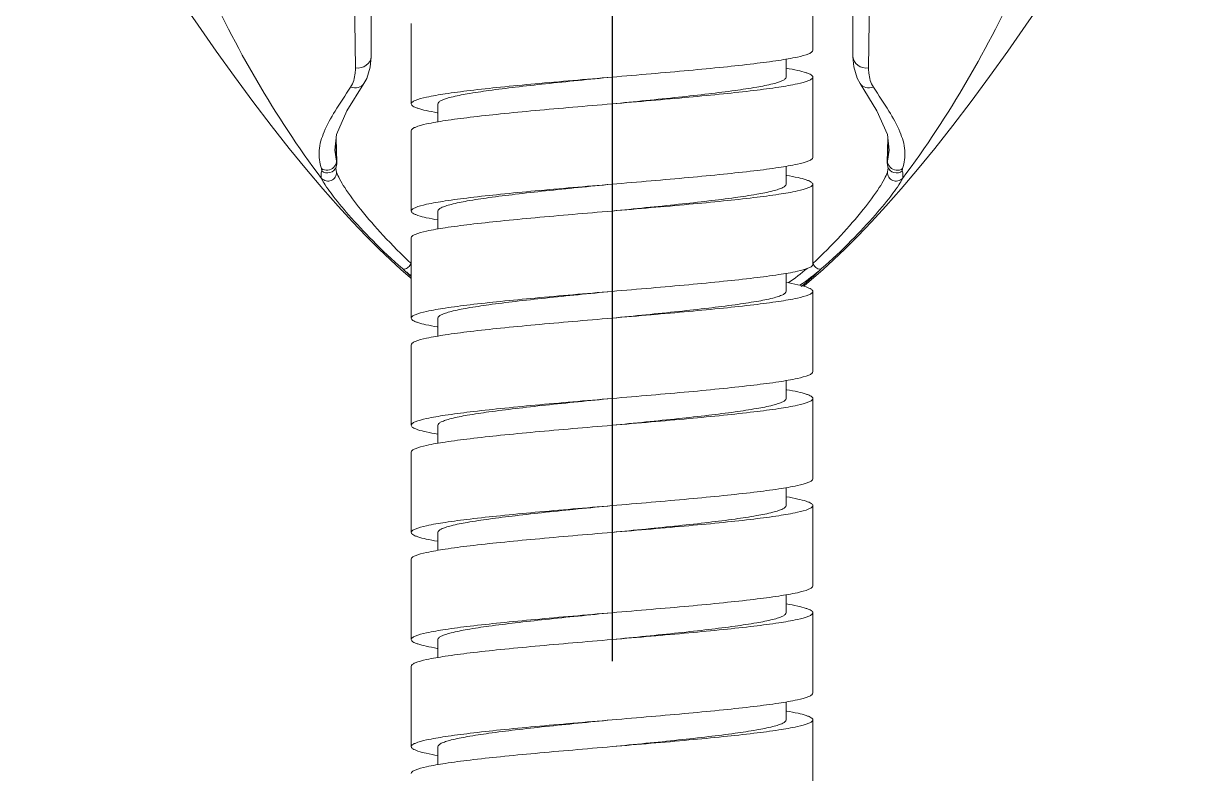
# Model space of a CAD drawing. Extents: x 8886 to 9306, y -19565 to -18971.
# Drawn here: x 9018.54 to 9051.51, y -19248.34 to -19227.34 of the extents above; entities that cross this region are included whole.
import ezdxf

# ---------------------------------------------------------------- set-up
doc = ezdxf.new("R2010")
doc.units = 0
doc.header["$MEASUREMENT"] = 0
doc.linetypes.add('CENTER', pattern=[47.5, 22, -8.5, 8.5, -8.5])
doc.linetypes.add('HIDDEN2', pattern=[4.7625, 3.175, -1.5875])
doc.layers.add('02___PRT_ALL_AXES', color=7, linetype='CONTINUOUS')
doc.layers.add('1', color=4, linetype='HIDDEN2', lineweight=13)

msp = doc.modelspace()

# ---------------------------------------------------------------- linework, layer by layer
at = {"layer": '02___PRT_ALL_AXES', "color": 1, "linetype": 'CENTER'}
msp.add_line((9035.025, -19033.195), (9035.025, -19487.492), dxfattribs=at)
at = {"layer": '1', "color": 7, "linetype": 'Continuous'}
for p, q in [((9028.275, -19198.504), (9028.275, -19228.277)), ((9041.775, -19198.504), (9041.775, -19228.277)), ((9027.836, -19228.588), (9027.8, -19225.681)), ((9040.65, -19228.093), (9040.65, -19225.843)), ((9042.25, -19225.681), (9042.214, -19228.588)), ((9029.4, -19227.343), (9029.4, -19229.593)), ((9039.9, -19228.843), (9039.9, -19228.339)), ((9028.076, -19229.025), (9028.077, -19229.024)), ((9040.65, -19231.093), (9040.65, -19228.843)), ((9041.973, -19229.025), (9041.973, -19229.024)), ((9030.15, -19229.593), (9030.15, -19230.097)), ((9029.4, -19230.343), (9029.4, -19232.593)), ((9027.287, -19230.643), (9027.296, -19230.885)), ((9027.314, -19231.239), (9027.298, -19230.553)), ((9042.751, -19230.556), (9042.736, -19231.239)), ((9042.754, -19230.885), (9042.762, -19230.645)), ((9027.261, -19230.886), (9027.26, -19230.868)), ((9027.306, -19231.2), (9027.261, -19230.886)), ((9027.296, -19230.885), (9027.306, -19231.2)), ((9042.743, -19231.2), (9042.754, -19230.885)), ((9042.789, -19230.886), (9042.743, -19231.2)), ((9042.79, -19230.869), (9042.789, -19230.886)), ((9026.892, -19231.471), (9026.884, -19231.407)), ((9027.236, -19231.367), (9027.288, -19231.289)), ((9027.292, -19231.407), (9027.292, -19231.406)), ((9027.31, -19231.507), (9027.292, -19231.407)), ((9027.301, -19231.347), (9027.313, -19231.281)), ((9027.301, -19231.347), (9027.301, -19231.347)), ((9027.312, -19231.222), (9027.306, -19231.2)), ((9027.314, -19231.239), (9027.312, -19231.222)), ((9027.313, -19231.281), (9027.314, -19231.239)), ((9039.9, -19231.843), (9039.9, -19231.341)), ((9042.743, -19231.2), (9042.736, -19231.239)), ((9042.736, -19231.239), (9042.74, -19231.308)), ((9042.755, -19231.431), (9042.739, -19231.507)), ((9042.74, -19231.308), (9042.749, -19231.348)), ((9042.749, -19231.348), (9042.748, -19231.347)), ((9042.757, -19231.406), (9042.757, -19231.407)), ((9042.814, -19231.367), (9042.762, -19231.289)), ((9043.165, -19231.407), (9043.157, -19231.471)), ((9040.65, -19234.093), (9040.65, -19231.843)), ((9030.15, -19232.593), (9030.15, -19233.096)), ((9029.4, -19233.343), (9029.4, -19235.593)), ((9040.663, -19234.085), (9040.651, -19234.06)), ((9039.9, -19234.843), (9039.9, -19234.34)), ((9040.669, -19234.468), (9040.938, -19234.228)), ((9040.65, -19237.093), (9040.65, -19234.843)), ((9030.15, -19236.096), (9030.15, -19235.593)), ((9029.4, -19238.593), (9029.4, -19236.343)), ((9039.9, -19237.843), (9039.9, -19237.34)), ((9040.65, -19240.093), (9040.65, -19237.843)), ((9030.15, -19238.593), (9030.15, -19239.097)), ((9029.4, -19239.343), (9029.4, -19241.593)), ((9039.9, -19240.843), (9039.9, -19240.342)), ((9040.65, -19243.093), (9040.65, -19240.843)), ((9030.15, -19241.593), (9030.15, -19242.095)), ((9029.4, -19242.343), (9029.4, -19244.593)), ((9039.9, -19243.843), (9039.9, -19243.339)), ((9040.65, -19246.093), (9040.65, -19243.843)), ((9030.15, -19244.593), (9030.15, -19245.097)), ((9029.4, -19245.343), (9029.4, -19247.593)), ((9039.9, -19246.843), (9039.9, -19246.341)), ((9040.65, -19249.093), (9040.65, -19246.843)), ((9030.15, -19247.593), (9030.15, -19248.096))]:
    msp.add_line(p, q, dxfattribs=at)
for points in [[(9018.935, -19220.267), (9019.184, -19220.694), (9019.461, -19221.162), (9019.759, -19221.66), (9020.079, -19222.188), (9020.421, -19222.746), (9020.786, -19223.334), (9021.173, -19223.95), (9021.582, -19224.594), (9022.014, -19225.263), (9022.467, -19225.955), (9022.942, -19226.667), (9023.434, -19227.39), (9023.938, -19228.114), (9024.449, -19228.829), (9024.963, -19229.528), (9025.476, -19230.203), (9025.98, -19230.843), (9026.464, -19231.435)], [(9043.127, -19231.973), (9043.585, -19231.435), (9044.069, -19230.843), (9044.574, -19230.203), (9045.087, -19229.528), (9045.6, -19228.829), (9046.112, -19228.114), (9046.616, -19227.39), (9047.108, -19226.667), (9047.583, -19225.955), (9048.036, -19225.263), (9048.467, -19224.594), (9048.877, -19223.95), (9049.264, -19223.334), (9049.628, -19222.746), (9049.97, -19222.188), (9050.29, -19221.66), (9050.589, -19221.162), (9050.866, -19220.694), (9051.115, -19220.267)], [(9028.077, -19229.024), (9028.154, -19228.881), (9028.25, -19228.565), (9028.275, -19228.277)], [(9041.775, -19228.277), (9041.797, -19228.555), (9041.891, -19228.872), (9041.973, -19229.024)], [(9027.261, -19230.886), (9027.31, -19230.448), (9027.6, -19229.792), (9028.076, -19229.025)], [(9041.973, -19229.025), (9042.447, -19229.788), (9042.739, -19230.447), (9042.789, -19230.886)], [(9026.464, -19231.435), (9026.922, -19231.973), (9027.353, -19232.459), (9027.758, -19232.898), (9028.138, -19233.293), (9028.495, -19233.648), (9028.818, -19233.958), (9029.111, -19234.228)], [(9027.292, -19231.407), (9027.292, -19231.397), (9027.296, -19231.365), (9027.301, -19231.347)], [(9042.748, -19231.347), (9042.753, -19231.364), (9042.757, -19231.396), (9042.757, -19231.407)], [(9040.938, -19234.228), (9041.231, -19233.958), (9041.555, -19233.648), (9041.911, -19233.293), (9042.291, -19232.898), (9042.696, -19232.459), (9043.127, -19231.973)], [(9029.111, -19234.228), (9029.381, -19234.468), (9029.4, -19234.484)], [(9040.395, -19234.703), (9040.421, -19234.681), (9040.669, -19234.468)]]:
    msp.add_lwpolyline(points, dxfattribs=at)
for centre, radius, start, end in [((9027.065, -19231.195), 0.242, 337.0849, 350.1366), ((9027.069, -19231.281), 0.241, 340.9155, 344.0731), ((9027.075, -19231.197), 0.231, 350.1485, 359.1711), ((9042.974, -19231.197), 0.231, 180.8238, 189.8139), ((9042.985, -19231.195), 0.242, 189.8261, 202.9067), ((9042.981, -19231.281), 0.241, 195.9666, 199.0836), ((9042.376, -19231.39), 0.381, 353.8195, 357.4268), ((9033.089, -19229.701), 5.982, 228.847, 231.911), ((9040.231, -19222.276), 16.28, 227.1158, 228.2738), ((9036.891, -19230.008), 5.527, 303.7015, 310.6709), ((9036.963, -19229.703), 5.978, 303.7543, 311.1508), ((9030.084, -19222.569), 15.884, 310.1581, 312.9008)]:
    msp.add_arc(centre, radius, start, end, dxfattribs=at)
for points, knots in [([(9026.891, -19231.681), (9025.568, -19229.936), (9023.891, -19226.963), (9022.128, -19222.693), (9020.968, -19219.156), (9020.014, -19215.416), (9019.401, -19212.175), (9019.015, -19209.504), (9018.817, -19207.795), (9018.687, -19206.41), (9018.598, -19205.359), (9018.538, -19204.292), (9018.543, -19203.576), (9018.554, -19203.214)], [0, 0, 0, 0, 0.218431, 0.337119, 0.460972, 0.58936, 0.72194, 0.789776, 0.858653, 0.893486, 0.928548, 0.963915, 1, 1, 1, 1]), ([(9043.158, -19231.681), (9044.481, -19229.936), (9046.158, -19226.963), (9047.921, -19222.693), (9049.081, -19219.156), (9050.035, -19215.416), (9050.649, -19212.175), (9051.034, -19209.504), (9051.232, -19207.795), (9051.362, -19206.41), (9051.452, -19205.359), (9051.511, -19204.292), (9051.506, -19203.576), (9051.495, -19203.214)], [0, 0, 0, 0, 0.218431, 0.337119, 0.460972, 0.58936, 0.72194, 0.789776, 0.858653, 0.893486, 0.928548, 0.963915, 1, 1, 1, 1]), ([(9040.65, -19228.093), (9040.65, -19228.111), (9040.614, -19228.155), (9040.47, -19228.221), (9040.158, -19228.301), (9039.644, -19228.387), (9038.952, -19228.477), (9038.11, -19228.568), (9037.15, -19228.66), (9036.108, -19228.751), (9035.39, -19228.812), (9035.025, -19228.843)], [0, 0, 0, 0, 0.009479, 0.025869, 0.084276, 0.17677, 0.300365, 0.450532, 0.62162, 0.807131, 1, 1, 1, 1]), ([(9027.836, -19228.588), (9027.941, -19228.598), (9028.15, -19228.558), (9028.275, -19228.366), (9028.275, -19228.277)], [0, 0, 0, 0, 0.541018, 1, 1, 1, 1]), ([(9042.214, -19228.588), (9042.109, -19228.598), (9041.9, -19228.558), (9041.775, -19228.366), (9041.775, -19228.277)], [0, 0, 0, 0, 0.541018, 1, 1, 1, 1]), ([(9027.702, -19229.124), (9027.778, -19229.009), (9027.831, -19228.82), (9027.837, -19228.636), (9027.836, -19228.588)], [0, 0, 0, 0, 0.743127, 1, 1, 1, 1]), ([(9039.911, -19228.596), (9040.018, -19228.614), (9040.203, -19228.649), (9040.414, -19228.701), (9040.538, -19228.747), (9040.605, -19228.779), (9040.65, -19228.818), (9040.65, -19228.843)], [0, 0, 0, 0, 0.407973, 0.709117, 0.819033, 0.902363, 1, 1, 1, 1]), ([(9042.214, -19228.588), (9042.212, -19228.636), (9042.218, -19228.82), (9042.271, -19229.009), (9042.347, -19229.124)], [0, 0, 0, 0, 0.256873, 1, 1, 1, 1]), ([(9026.884, -19231.407), (9026.832, -19231.244), (9026.785, -19230.884), (9026.956, -19230.33), (9027.286, -19229.75), (9027.555, -19229.346), (9027.702, -19229.124)], [0, 0, 0, 0, 0.204314, 0.419528, 0.681358, 1, 1, 1, 1]), ([(9027.702, -19229.124), (9027.771, -19229.147), (9027.915, -19229.16), (9028.041, -19229.078), (9028.076, -19229.025)], [0, 0, 0, 0, 0.531052, 1, 1, 1, 1]), ([(9035.025, -19228.843), (9034.659, -19228.874), (9033.941, -19228.935), (9032.899, -19229.027), (9031.939, -19229.119), (9031.097, -19229.21), (9030.405, -19229.3), (9029.891, -19229.386), (9029.579, -19229.466), (9029.435, -19229.532), (9029.4, -19229.575), (9029.4, -19229.593)], [0, 0, 0, 0, 0.192868, 0.378379, 0.549466, 0.699633, 0.823228, 0.915723, 0.974131, 0.990519, 1, 1, 1, 1]), ([(9035.025, -19228.843), (9034.708, -19228.874), (9034.086, -19228.935), (9033.183, -19229.027), (9032.35, -19229.119), (9031.62, -19229.21), (9031.021, -19229.3), (9030.614, -19229.379), (9030.372, -19229.446), (9030.255, -19229.492), (9030.178, -19229.534), (9030.15, -19229.576), (9030.15, -19229.593)], [0, 0, 0, 0, 0.192237, 0.37716, 0.547743, 0.697535, 0.820938, 0.913499, 0.947262, 0.972476, 0.989454, 1, 1, 1, 1]), ([(9039.9, -19228.843), (9039.9, -19228.861), (9039.871, -19228.903), (9039.795, -19228.945), (9039.677, -19228.991), (9039.435, -19229.058), (9039.028, -19229.137), (9038.429, -19229.227), (9037.699, -19229.318), (9036.867, -19229.41), (9035.964, -19229.501), (9035.342, -19229.562), (9035.025, -19229.593)], [0, 0, 0, 0, 0.010545, 0.027526, 0.052736, 0.086502, 0.179063, 0.302465, 0.452258, 0.62284, 0.807763, 1, 1, 1, 1]), ([(9040.65, -19228.843), (9040.65, -19228.861), (9040.614, -19228.905), (9040.47, -19228.971), (9040.158, -19229.051), (9039.644, -19229.137), (9038.952, -19229.227), (9038.11, -19229.318), (9037.15, -19229.41), (9036.108, -19229.501), (9035.39, -19229.562), (9035.025, -19229.593)], [0, 0, 0, 0, 0.009482, 0.025867, 0.084276, 0.176771, 0.300367, 0.450534, 0.621621, 0.807132, 1, 1, 1, 1]), ([(9042.347, -19229.124), (9042.279, -19229.147), (9042.134, -19229.16), (9042.008, -19229.078), (9041.973, -19229.025)], [0, 0, 0, 0, 0.531048, 1, 1, 1, 1]), ([(9042.347, -19229.124), (9042.495, -19229.346), (9042.764, -19229.75), (9043.093, -19230.33), (9043.264, -19230.884), (9043.217, -19231.244), (9043.165, -19231.407)], [0, 0, 0, 0, 0.318671, 0.580542, 0.79582, 1, 1, 1, 1]), ([(9029.4, -19229.593), (9029.4, -19229.619), (9029.444, -19229.657), (9029.51, -19229.689), (9029.633, -19229.735), (9029.841, -19229.786), (9030.025, -19229.821), (9030.13, -19229.84)], [0, 0, 0, 0, 0.097892, 0.181246, 0.29113, 0.592165, 1, 1, 1, 1]), ([(9035.025, -19229.593), (9034.659, -19229.624), (9033.941, -19229.685), (9032.899, -19229.777), (9031.939, -19229.869), (9031.097, -19229.96), (9030.405, -19230.05), (9029.891, -19230.136), (9029.579, -19230.216), (9029.435, -19230.282), (9029.4, -19230.325), (9029.4, -19230.343)], [0, 0, 0, 0, 0.192868, 0.37838, 0.549467, 0.699635, 0.82323, 0.915725, 0.974133, 0.990519, 1, 1, 1, 1]), ([(9040.65, -19231.093), (9040.65, -19231.111), (9040.614, -19231.155), (9040.47, -19231.221), (9040.158, -19231.301), (9039.644, -19231.387), (9038.952, -19231.477), (9038.11, -19231.568), (9037.15, -19231.66), (9036.108, -19231.751), (9035.39, -19231.812), (9035.025, -19231.843)], [0, 0, 0, 0, 0.009482, 0.025867, 0.084276, 0.176771, 0.300367, 0.450534, 0.621621, 0.807132, 1, 1, 1, 1]), ([(9026.884, -19231.407), (9026.935, -19231.442), (9027.07, -19231.473), (9027.192, -19231.413), (9027.236, -19231.367)], [0, 0, 0, 0, 0.495163, 1, 1, 1, 1]), ([(9026.892, -19231.471), (9026.954, -19231.521), (9027.135, -19231.561), (9027.271, -19231.434), (9027.297, -19231.36)], [0, 0, 0, 0, 0.504781, 1, 1, 1, 1]), ([(9043.157, -19231.471), (9043.095, -19231.521), (9042.914, -19231.561), (9042.778, -19231.434), (9042.752, -19231.36)], [0, 0, 0, 0, 0.504762, 1, 1, 1, 1]), ([(9043.165, -19231.407), (9043.114, -19231.442), (9042.98, -19231.474), (9042.857, -19231.413), (9042.814, -19231.367)], [0, 0, 0, 0, 0.495193, 1, 1, 1, 1]), ([(9026.891, -19231.681), (9026.873, -19231.632), (9026.871, -19231.558), (9026.887, -19231.49), (9026.892, -19231.471)], [0, 0, 0, 0, 0.730034, 1, 1, 1, 1]), ([(9026.891, -19231.681), (9026.924, -19231.715), (9027.014, -19231.765), (9027.165, -19231.749), (9027.283, -19231.653), (9027.312, -19231.555), (9027.31, -19231.507)], [0, 0, 0, 0, 0.248495, 0.500307, 0.751894, 1, 1, 1, 1]), ([(9029.152, -19234.205), (9028.866, -19233.954), (9028.35, -19233.466), (9027.687, -19232.758), (9027.248, -19232.232), (9027.003, -19231.886), (9026.919, -19231.744), (9026.891, -19231.681)], [0, 0, 0, 0, 0.335396, 0.626218, 0.854837, 0.939124, 1, 1, 1, 1]), ([(9029.398, -19234.06), (9029.128, -19233.809), (9028.64, -19233.32), (9028.021, -19232.608), (9027.617, -19232.075), (9027.401, -19231.72), (9027.33, -19231.573), (9027.31, -19231.507)], [0, 0, 0, 0, 0.33379, 0.623945, 0.852983, 0.937955, 1, 1, 1, 1]), ([(9039.92, -19231.597), (9040.025, -19231.616), (9040.208, -19231.651), (9040.417, -19231.702), (9040.54, -19231.748), (9040.606, -19231.78), (9040.65, -19231.818), (9040.65, -19231.843)], [0, 0, 0, 0, 0.407813, 0.708859, 0.818723, 0.902095, 1, 1, 1, 1]), ([(9042.739, -19231.507), (9042.719, -19231.573), (9042.649, -19231.72), (9042.432, -19232.075), (9042.028, -19232.609), (9041.409, -19233.32), (9040.922, -19233.809), (9040.651, -19234.06)], [0, 0, 0, 0, 0.06205, 0.147024, 0.37606, 0.666212, 1, 1, 1, 1]), ([(9043.158, -19231.681), (9043.13, -19231.744), (9043.046, -19231.886), (9042.801, -19232.232), (9042.362, -19232.758), (9041.699, -19233.466), (9041.183, -19233.954), (9040.897, -19234.205)], [0, 0, 0, 0, 0.06088, 0.14517, 0.373789, 0.664608, 1, 1, 1, 1]), ([(9043.158, -19231.681), (9043.126, -19231.715), (9043.036, -19231.765), (9042.884, -19231.749), (9042.766, -19231.653), (9042.738, -19231.555), (9042.739, -19231.507)], [0, 0, 0, 0, 0.248494, 0.500307, 0.751894, 1, 1, 1, 1]), ([(9043.157, -19231.471), (9043.162, -19231.49), (9043.179, -19231.558), (9043.176, -19231.632), (9043.158, -19231.681)], [0, 0, 0, 0, 0.269388, 1, 1, 1, 1]), ([(9035.025, -19231.843), (9034.659, -19231.874), (9033.941, -19231.935), (9032.899, -19232.027), (9031.939, -19232.119), (9031.097, -19232.21), (9030.405, -19232.3), (9029.891, -19232.386), (9029.579, -19232.466), (9029.435, -19232.532), (9029.4, -19232.575), (9029.4, -19232.593)], [0, 0, 0, 0, 0.192868, 0.37838, 0.549467, 0.699635, 0.82323, 0.915725, 0.974133, 0.990519, 1, 1, 1, 1]), ([(9035.025, -19231.843), (9034.708, -19231.874), (9034.086, -19231.935), (9033.183, -19232.027), (9032.35, -19232.119), (9031.62, -19232.21), (9031.021, -19232.3), (9030.614, -19232.379), (9030.372, -19232.446), (9030.255, -19232.492), (9030.178, -19232.534), (9030.15, -19232.576), (9030.15, -19232.593)], [0, 0, 0, 0, 0.192238, 0.37716, 0.547743, 0.697536, 0.820939, 0.9135, 0.947261, 0.972476, 0.989453, 1, 1, 1, 1]), ([(9039.9, -19231.843), (9039.9, -19231.861), (9039.871, -19231.903), (9039.795, -19231.945), (9039.677, -19231.991), (9039.435, -19232.058), (9039.028, -19232.137), (9038.429, -19232.227), (9037.699, -19232.318), (9036.867, -19232.41), (9035.964, -19232.501), (9035.342, -19232.562), (9035.025, -19232.593)], [0, 0, 0, 0, 0.010544, 0.027526, 0.052736, 0.086502, 0.179063, 0.302465, 0.452258, 0.62284, 0.807762, 1, 1, 1, 1]), ([(9040.65, -19231.843), (9040.65, -19231.861), (9040.614, -19231.905), (9040.47, -19231.971), (9040.158, -19232.051), (9039.644, -19232.137), (9038.952, -19232.227), (9038.11, -19232.318), (9037.15, -19232.41), (9036.108, -19232.501), (9035.39, -19232.562), (9035.025, -19232.593)], [0, 0, 0, 0, 0.009479, 0.025869, 0.084277, 0.176772, 0.300367, 0.450533, 0.62162, 0.807131, 1, 1, 1, 1]), ([(9029.4, -19232.593), (9029.4, -19232.62), (9029.445, -19232.658), (9029.512, -19232.69), (9029.638, -19232.737), (9029.851, -19232.788), (9030.038, -19232.824), (9030.146, -19232.842)], [0, 0, 0, 0, 0.097405, 0.180734, 0.290654, 0.591913, 1, 1, 1, 1]), ([(9035.025, -19232.593), (9034.659, -19232.624), (9033.941, -19232.685), (9032.899, -19232.777), (9031.939, -19232.869), (9031.097, -19232.96), (9030.405, -19233.05), (9029.891, -19233.136), (9029.579, -19233.216), (9029.435, -19233.282), (9029.4, -19233.325), (9029.4, -19233.343)], [0, 0, 0, 0, 0.192869, 0.37838, 0.549467, 0.699633, 0.823228, 0.915723, 0.974131, 0.990521, 1, 1, 1, 1]), ([(9029.152, -19234.205), (9029.168, -19234.217), (9029.233, -19234.228), (9029.329, -19234.171), (9029.382, -19234.101), (9029.398, -19234.06)], [0, 0, 0, 0, 0.189777, 0.572685, 1, 1, 1, 1]), ([(9040.65, -19234.093), (9040.65, -19234.111), (9040.614, -19234.155), (9040.47, -19234.221), (9040.158, -19234.301), (9039.644, -19234.387), (9038.952, -19234.477), (9038.11, -19234.568), (9037.15, -19234.66), (9036.108, -19234.751), (9035.39, -19234.812), (9035.025, -19234.843)], [0, 0, 0, 0, 0.009479, 0.025869, 0.084277, 0.176772, 0.300367, 0.450533, 0.62162, 0.807131, 1, 1, 1, 1]), ([(9040.897, -19234.205), (9040.883, -19234.216), (9040.783, -19234.236), (9040.698, -19234.152), (9040.663, -19234.085)], [0, 0, 0, 0, 0.193854, 1, 1, 1, 1]), ([(9039.904, -19234.595), (9040.011, -19234.613), (9040.199, -19234.648), (9040.411, -19234.7), (9040.537, -19234.747), (9040.605, -19234.779), (9040.65, -19234.817), (9040.65, -19234.843)], [0, 0, 0, 0, 0.408087, 0.709346, 0.819266, 0.902595, 1, 1, 1, 1]), ([(9035.025, -19234.843), (9034.659, -19234.874), (9033.941, -19234.935), (9032.899, -19235.027), (9031.939, -19235.119), (9031.097, -19235.21), (9030.405, -19235.3), (9029.891, -19235.386), (9029.579, -19235.466), (9029.435, -19235.532), (9029.4, -19235.575), (9029.4, -19235.593)], [0, 0, 0, 0, 0.192869, 0.37838, 0.549467, 0.699633, 0.823228, 0.915723, 0.974131, 0.990521, 1, 1, 1, 1]), ([(9035.025, -19234.843), (9034.708, -19234.874), (9034.086, -19234.935), (9033.183, -19235.027), (9032.35, -19235.119), (9031.62, -19235.21), (9031.021, -19235.3), (9030.614, -19235.379), (9030.372, -19235.446), (9030.255, -19235.492), (9030.178, -19235.534), (9030.15, -19235.576), (9030.15, -19235.593)], [0, 0, 0, 0, 0.192238, 0.377161, 0.547744, 0.697537, 0.82094, 0.913502, 0.947262, 0.972478, 0.989457, 1, 1, 1, 1]), ([(9039.9, -19234.843), (9039.9, -19234.861), (9039.871, -19234.903), (9039.795, -19234.945), (9039.677, -19234.991), (9039.435, -19235.058), (9039.028, -19235.137), (9038.429, -19235.227), (9037.699, -19235.318), (9036.867, -19235.41), (9035.964, -19235.501), (9035.342, -19235.562), (9035.025, -19235.593)], [0, 0, 0, 0, 0.010544, 0.027526, 0.052735, 0.086502, 0.179063, 0.302465, 0.452257, 0.62284, 0.807762, 1, 1, 1, 1]), ([(9040.65, -19234.843), (9040.65, -19234.861), (9040.614, -19234.905), (9040.47, -19234.971), (9040.158, -19235.051), (9039.644, -19235.137), (9038.952, -19235.227), (9038.11, -19235.318), (9037.15, -19235.41), (9036.108, -19235.501), (9035.39, -19235.562), (9035.025, -19235.593)], [0, 0, 0, 0, 0.009481, 0.025867, 0.084275, 0.17677, 0.300365, 0.450533, 0.62162, 0.807132, 1, 1, 1, 1]), ([(9029.4, -19235.593), (9029.4, -19235.619), (9029.444, -19235.657), (9029.509, -19235.689), (9029.633, -19235.735), (9029.841, -19235.786), (9030.024, -19235.821), (9030.13, -19235.839)], [0, 0, 0, 0, 0.097905, 0.181277, 0.291141, 0.592187, 1, 1, 1, 1]), ([(9035.025, -19235.593), (9034.659, -19235.624), (9033.941, -19235.685), (9032.899, -19235.777), (9031.939, -19235.869), (9031.097, -19235.96), (9030.405, -19236.05), (9029.891, -19236.136), (9029.579, -19236.215), (9029.435, -19236.282), (9029.4, -19236.325), (9029.4, -19236.343)], [0, 0, 0, 0, 0.192868, 0.37838, 0.549467, 0.699634, 0.82323, 0.915725, 0.974134, 0.990521, 1, 1, 1, 1]), ([(9040.65, -19237.093), (9040.65, -19237.111), (9040.614, -19237.155), (9040.47, -19237.221), (9040.158, -19237.301), (9039.644, -19237.387), (9038.952, -19237.477), (9038.11, -19237.568), (9037.15, -19237.66), (9036.108, -19237.751), (9035.39, -19237.812), (9035.025, -19237.843)], [0, 0, 0, 0, 0.009481, 0.025867, 0.084275, 0.17677, 0.300365, 0.450533, 0.62162, 0.807132, 1, 1, 1, 1]), ([(9039.919, -19237.597), (9040.025, -19237.616), (9040.208, -19237.65), (9040.416, -19237.702), (9040.54, -19237.748), (9040.606, -19237.78), (9040.65, -19237.818), (9040.65, -19237.843)], [0, 0, 0, 0, 0.407835, 0.70887, 0.818754, 0.902108, 1, 1, 1, 1]), ([(9035.025, -19237.843), (9034.659, -19237.874), (9033.941, -19237.935), (9032.899, -19238.027), (9031.939, -19238.119), (9031.097, -19238.21), (9030.405, -19238.3), (9029.891, -19238.386), (9029.579, -19238.465), (9029.435, -19238.532), (9029.4, -19238.575), (9029.4, -19238.593)], [0, 0, 0, 0, 0.192868, 0.37838, 0.549467, 0.699634, 0.82323, 0.915725, 0.974134, 0.990521, 1, 1, 1, 1]), ([(9035.025, -19237.843), (9034.708, -19237.874), (9034.086, -19237.935), (9033.183, -19238.027), (9032.35, -19238.119), (9031.62, -19238.21), (9031.021, -19238.3), (9030.614, -19238.379), (9030.372, -19238.446), (9030.255, -19238.492), (9030.178, -19238.534), (9030.15, -19238.576), (9030.15, -19238.593)], [0, 0, 0, 0, 0.192238, 0.377161, 0.547744, 0.697536, 0.820939, 0.913501, 0.947261, 0.972477, 0.989453, 1, 1, 1, 1]), ([(9039.9, -19237.843), (9039.9, -19237.861), (9039.871, -19237.903), (9039.795, -19237.945), (9039.677, -19237.991), (9039.435, -19238.058), (9039.028, -19238.137), (9038.429, -19238.227), (9037.699, -19238.318), (9036.867, -19238.41), (9035.964, -19238.501), (9035.342, -19238.562), (9035.025, -19238.593)], [0, 0, 0, 0, 0.010544, 0.027526, 0.052736, 0.086502, 0.179062, 0.302465, 0.452257, 0.62284, 0.807762, 1, 1, 1, 1]), ([(9040.65, -19237.843), (9040.65, -19237.861), (9040.614, -19237.905), (9040.47, -19237.971), (9040.158, -19238.051), (9039.644, -19238.137), (9038.952, -19238.227), (9038.11, -19238.318), (9037.15, -19238.41), (9036.108, -19238.501), (9035.39, -19238.562), (9035.025, -19238.593)], [0, 0, 0, 0, 0.009481, 0.025869, 0.084277, 0.176772, 0.300367, 0.450534, 0.621621, 0.807132, 1, 1, 1, 1]), ([(9029.4, -19238.593), (9029.4, -19238.619), (9029.444, -19238.658), (9029.511, -19238.69), (9029.636, -19238.736), (9029.846, -19238.788), (9030.032, -19238.823), (9030.139, -19238.841)], [0, 0, 0, 0, 0.097625, 0.180964, 0.290882, 0.592025, 1, 1, 1, 1]), ([(9035.025, -19238.593), (9034.659, -19238.624), (9033.941, -19238.685), (9032.899, -19238.777), (9031.939, -19238.869), (9031.097, -19238.96), (9030.405, -19239.05), (9029.891, -19239.136), (9029.579, -19239.216), (9029.435, -19239.282), (9029.4, -19239.325), (9029.4, -19239.343)], [0, 0, 0, 0, 0.192869, 0.37838, 0.549468, 0.699635, 0.82323, 0.915724, 0.974131, 0.990521, 1, 1, 1, 1]), ([(9040.65, -19240.093), (9040.65, -19240.111), (9040.614, -19240.155), (9040.47, -19240.221), (9040.158, -19240.301), (9039.644, -19240.387), (9038.952, -19240.477), (9038.11, -19240.568), (9037.15, -19240.66), (9036.108, -19240.751), (9035.39, -19240.812), (9035.025, -19240.843)], [0, 0, 0, 0, 0.009481, 0.025869, 0.084277, 0.176772, 0.300367, 0.450534, 0.621621, 0.807132, 1, 1, 1, 1]), ([(9039.914, -19240.597), (9040.02, -19240.615), (9040.205, -19240.65), (9040.415, -19240.701), (9040.539, -19240.747), (9040.605, -19240.779), (9040.65, -19240.818), (9040.65, -19240.843)], [0, 0, 0, 0, 0.407901, 0.709024, 0.818905, 0.902273, 1, 1, 1, 1]), ([(9035.025, -19240.843), (9034.659, -19240.874), (9033.941, -19240.935), (9032.899, -19241.027), (9031.939, -19241.119), (9031.097, -19241.21), (9030.405, -19241.3), (9029.891, -19241.386), (9029.579, -19241.466), (9029.435, -19241.532), (9029.4, -19241.575), (9029.4, -19241.593)], [0, 0, 0, 0, 0.192869, 0.37838, 0.549468, 0.699635, 0.82323, 0.915724, 0.974131, 0.990521, 1, 1, 1, 1]), ([(9035.025, -19240.843), (9034.708, -19240.874), (9034.086, -19240.935), (9033.183, -19241.027), (9032.35, -19241.119), (9031.62, -19241.21), (9031.021, -19241.3), (9030.614, -19241.379), (9030.372, -19241.446), (9030.255, -19241.492), (9030.178, -19241.534), (9030.15, -19241.576), (9030.15, -19241.593)], [0, 0, 0, 0, 0.192238, 0.377161, 0.547744, 0.697537, 0.82094, 0.913501, 0.947262, 0.972476, 0.989454, 1, 1, 1, 1]), ([(9039.9, -19240.843), (9039.9, -19240.861), (9039.871, -19240.903), (9039.795, -19240.945), (9039.677, -19240.991), (9039.435, -19241.058), (9039.028, -19241.137), (9038.429, -19241.227), (9037.699, -19241.318), (9036.867, -19241.41), (9035.964, -19241.501), (9035.342, -19241.562), (9035.025, -19241.593)], [0, 0, 0, 0, 0.010544, 0.027525, 0.052736, 0.086501, 0.179062, 0.302465, 0.452257, 0.622839, 0.807762, 1, 1, 1, 1]), ([(9040.65, -19240.843), (9040.65, -19240.861), (9040.614, -19240.905), (9040.47, -19240.971), (9040.158, -19241.051), (9039.644, -19241.137), (9038.952, -19241.227), (9038.11, -19241.318), (9037.15, -19241.41), (9036.108, -19241.501), (9035.39, -19241.562), (9035.025, -19241.593)], [0, 0, 0, 0, 0.009479, 0.025869, 0.084276, 0.17677, 0.300365, 0.450532, 0.62162, 0.807131, 1, 1, 1, 1]), ([(9035.025, -19241.593), (9034.659, -19241.624), (9033.941, -19241.685), (9032.899, -19241.777), (9031.939, -19241.869), (9031.097, -19241.96), (9030.405, -19242.05), (9029.891, -19242.136), (9029.579, -19242.216), (9029.435, -19242.282), (9029.4, -19242.325), (9029.4, -19242.343)], [0, 0, 0, 0, 0.192868, 0.378379, 0.549466, 0.699633, 0.823228, 0.915723, 0.974131, 0.990519, 1, 1, 1, 1]), ([(9029.4, -19241.593), (9029.4, -19241.619), (9029.444, -19241.657), (9029.51, -19241.69), (9029.635, -19241.736), (9029.844, -19241.787), (9030.029, -19241.822), (9030.135, -19241.84)], [0, 0, 0, 0, 0.097727, 0.181095, 0.290976, 0.592099, 1, 1, 1, 1]), ([(9040.65, -19243.093), (9040.65, -19243.111), (9040.614, -19243.155), (9040.47, -19243.221), (9040.158, -19243.301), (9039.644, -19243.387), (9038.952, -19243.477), (9038.11, -19243.568), (9037.15, -19243.66), (9036.108, -19243.751), (9035.39, -19243.812), (9035.025, -19243.843)], [0, 0, 0, 0, 0.009479, 0.025869, 0.084276, 0.17677, 0.300365, 0.450532, 0.62162, 0.807131, 1, 1, 1, 1]), ([(9039.911, -19243.596), (9040.018, -19243.614), (9040.203, -19243.649), (9040.414, -19243.701), (9040.538, -19243.747), (9040.605, -19243.779), (9040.65, -19243.818), (9040.65, -19243.843)], [0, 0, 0, 0, 0.407973, 0.709117, 0.819033, 0.902363, 1, 1, 1, 1]), ([(9035.025, -19243.843), (9034.659, -19243.874), (9033.941, -19243.935), (9032.899, -19244.027), (9031.939, -19244.119), (9031.097, -19244.21), (9030.405, -19244.3), (9029.891, -19244.386), (9029.579, -19244.466), (9029.435, -19244.532), (9029.4, -19244.575), (9029.4, -19244.593)], [0, 0, 0, 0, 0.192868, 0.378379, 0.549466, 0.699633, 0.823228, 0.915723, 0.974131, 0.990519, 1, 1, 1, 1]), ([(9035.025, -19243.843), (9034.708, -19243.874), (9034.086, -19243.935), (9033.183, -19244.027), (9032.35, -19244.119), (9031.62, -19244.21), (9031.021, -19244.3), (9030.614, -19244.379), (9030.372, -19244.446), (9030.255, -19244.492), (9030.178, -19244.534), (9030.15, -19244.576), (9030.15, -19244.593)], [0, 0, 0, 0, 0.192238, 0.377161, 0.547744, 0.697537, 0.820939, 0.9135, 0.947262, 0.972476, 0.989454, 1, 1, 1, 1]), ([(9039.9, -19243.843), (9039.9, -19243.861), (9039.871, -19243.903), (9039.795, -19243.945), (9039.677, -19243.991), (9039.435, -19244.058), (9039.028, -19244.137), (9038.429, -19244.227), (9037.699, -19244.318), (9036.867, -19244.41), (9035.964, -19244.501), (9035.342, -19244.562), (9035.025, -19244.593)], [0, 0, 0, 0, 0.010545, 0.027525, 0.052737, 0.086501, 0.179062, 0.302464, 0.452256, 0.622839, 0.807762, 1, 1, 1, 1]), ([(9040.65, -19243.843), (9040.65, -19243.861), (9040.614, -19243.905), (9040.47, -19243.971), (9040.158, -19244.051), (9039.644, -19244.137), (9038.952, -19244.227), (9038.11, -19244.318), (9037.15, -19244.41), (9036.108, -19244.501), (9035.39, -19244.562), (9035.025, -19244.593)], [0, 0, 0, 0, 0.009482, 0.025867, 0.084276, 0.176771, 0.300367, 0.450534, 0.621621, 0.807132, 1, 1, 1, 1]), ([(9035.025, -19244.593), (9034.659, -19244.624), (9033.941, -19244.685), (9032.899, -19244.777), (9031.939, -19244.869), (9031.097, -19244.96), (9030.405, -19245.05), (9029.891, -19245.136), (9029.579, -19245.216), (9029.435, -19245.282), (9029.4, -19245.325), (9029.4, -19245.343)], [0, 0, 0, 0, 0.192868, 0.37838, 0.549467, 0.699635, 0.82323, 0.915725, 0.974133, 0.990519, 1, 1, 1, 1]), ([(9029.4, -19244.593), (9029.4, -19244.619), (9029.444, -19244.657), (9029.51, -19244.689), (9029.633, -19244.735), (9029.841, -19244.786), (9030.025, -19244.821), (9030.13, -19244.84)], [0, 0, 0, 0, 0.097892, 0.181246, 0.29113, 0.592165, 1, 1, 1, 1]), ([(9040.65, -19246.093), (9040.65, -19246.111), (9040.614, -19246.155), (9040.47, -19246.221), (9040.158, -19246.301), (9039.644, -19246.387), (9038.952, -19246.477), (9038.11, -19246.568), (9037.15, -19246.66), (9036.108, -19246.751), (9035.39, -19246.812), (9035.025, -19246.843)], [0, 0, 0, 0, 0.009482, 0.025867, 0.084276, 0.176771, 0.300367, 0.450534, 0.621621, 0.807132, 1, 1, 1, 1]), ([(9039.92, -19246.597), (9040.025, -19246.616), (9040.208, -19246.651), (9040.417, -19246.702), (9040.54, -19246.748), (9040.606, -19246.78), (9040.65, -19246.818), (9040.65, -19246.843)], [0, 0, 0, 0, 0.407813, 0.708859, 0.818723, 0.902095, 1, 1, 1, 1]), ([(9035.025, -19246.843), (9034.659, -19246.874), (9033.941, -19246.935), (9032.899, -19247.027), (9031.939, -19247.119), (9031.097, -19247.21), (9030.405, -19247.3), (9029.891, -19247.386), (9029.579, -19247.466), (9029.435, -19247.532), (9029.4, -19247.575), (9029.4, -19247.593)], [0, 0, 0, 0, 0.192868, 0.37838, 0.549467, 0.699635, 0.82323, 0.915725, 0.974133, 0.990519, 1, 1, 1, 1]), ([(9035.025, -19246.843), (9034.708, -19246.874), (9034.086, -19246.935), (9033.183, -19247.027), (9032.35, -19247.119), (9031.62, -19247.21), (9031.021, -19247.3), (9030.614, -19247.379), (9030.372, -19247.446), (9030.255, -19247.492), (9030.178, -19247.534), (9030.15, -19247.576), (9030.15, -19247.593)], [0, 0, 0, 0, 0.19224, 0.37716, 0.547744, 0.697536, 0.820939, 0.9135, 0.947263, 0.972476, 0.989455, 1, 1, 1, 1]), ([(9039.9, -19246.843), (9039.9, -19246.861), (9039.871, -19246.903), (9039.795, -19246.945), (9039.677, -19246.991), (9039.435, -19247.058), (9039.028, -19247.137), (9038.429, -19247.227), (9037.699, -19247.318), (9036.867, -19247.41), (9035.964, -19247.501), (9035.342, -19247.562), (9035.025, -19247.593)], [0, 0, 0, 0, 0.010545, 0.027524, 0.052737, 0.0865, 0.179061, 0.302464, 0.452256, 0.62284, 0.80776, 1, 1, 1, 1]), ([(9040.65, -19246.843), (9040.65, -19246.861), (9040.614, -19246.905), (9040.47, -19246.971), (9040.158, -19247.051), (9039.644, -19247.137), (9038.952, -19247.227), (9038.11, -19247.318), (9037.15, -19247.41), (9036.108, -19247.501), (9035.39, -19247.562), (9035.025, -19247.593)], [0, 0, 0, 0, 0.009479, 0.025869, 0.084277, 0.176772, 0.300367, 0.450533, 0.621622, 0.807127, 1, 1, 1, 1]), ([(9035.025, -19247.593), (9034.659, -19247.624), (9033.941, -19247.685), (9032.899, -19247.777), (9031.939, -19247.869), (9031.097, -19247.96), (9030.405, -19248.05), (9029.891, -19248.136), (9029.579, -19248.216), (9029.435, -19248.282), (9029.4, -19248.325), (9029.4, -19248.343)], [0, 0, 0, 0, 0.192873, 0.378378, 0.549467, 0.699633, 0.823229, 0.915723, 0.974131, 0.990521, 1, 1, 1, 1]), ([(9029.4, -19247.593), (9029.4, -19247.62), (9029.445, -19247.658), (9029.512, -19247.69), (9029.638, -19247.737), (9029.851, -19247.788), (9030.038, -19247.824), (9030.146, -19247.842)], [0, 0, 0, 0, 0.097405, 0.180734, 0.290654, 0.591913, 1, 1, 1, 1])]:
    msp.add_open_spline(points, degree=3, knots=knots, dxfattribs=at)

doc.saveas('drawing.dxf')
